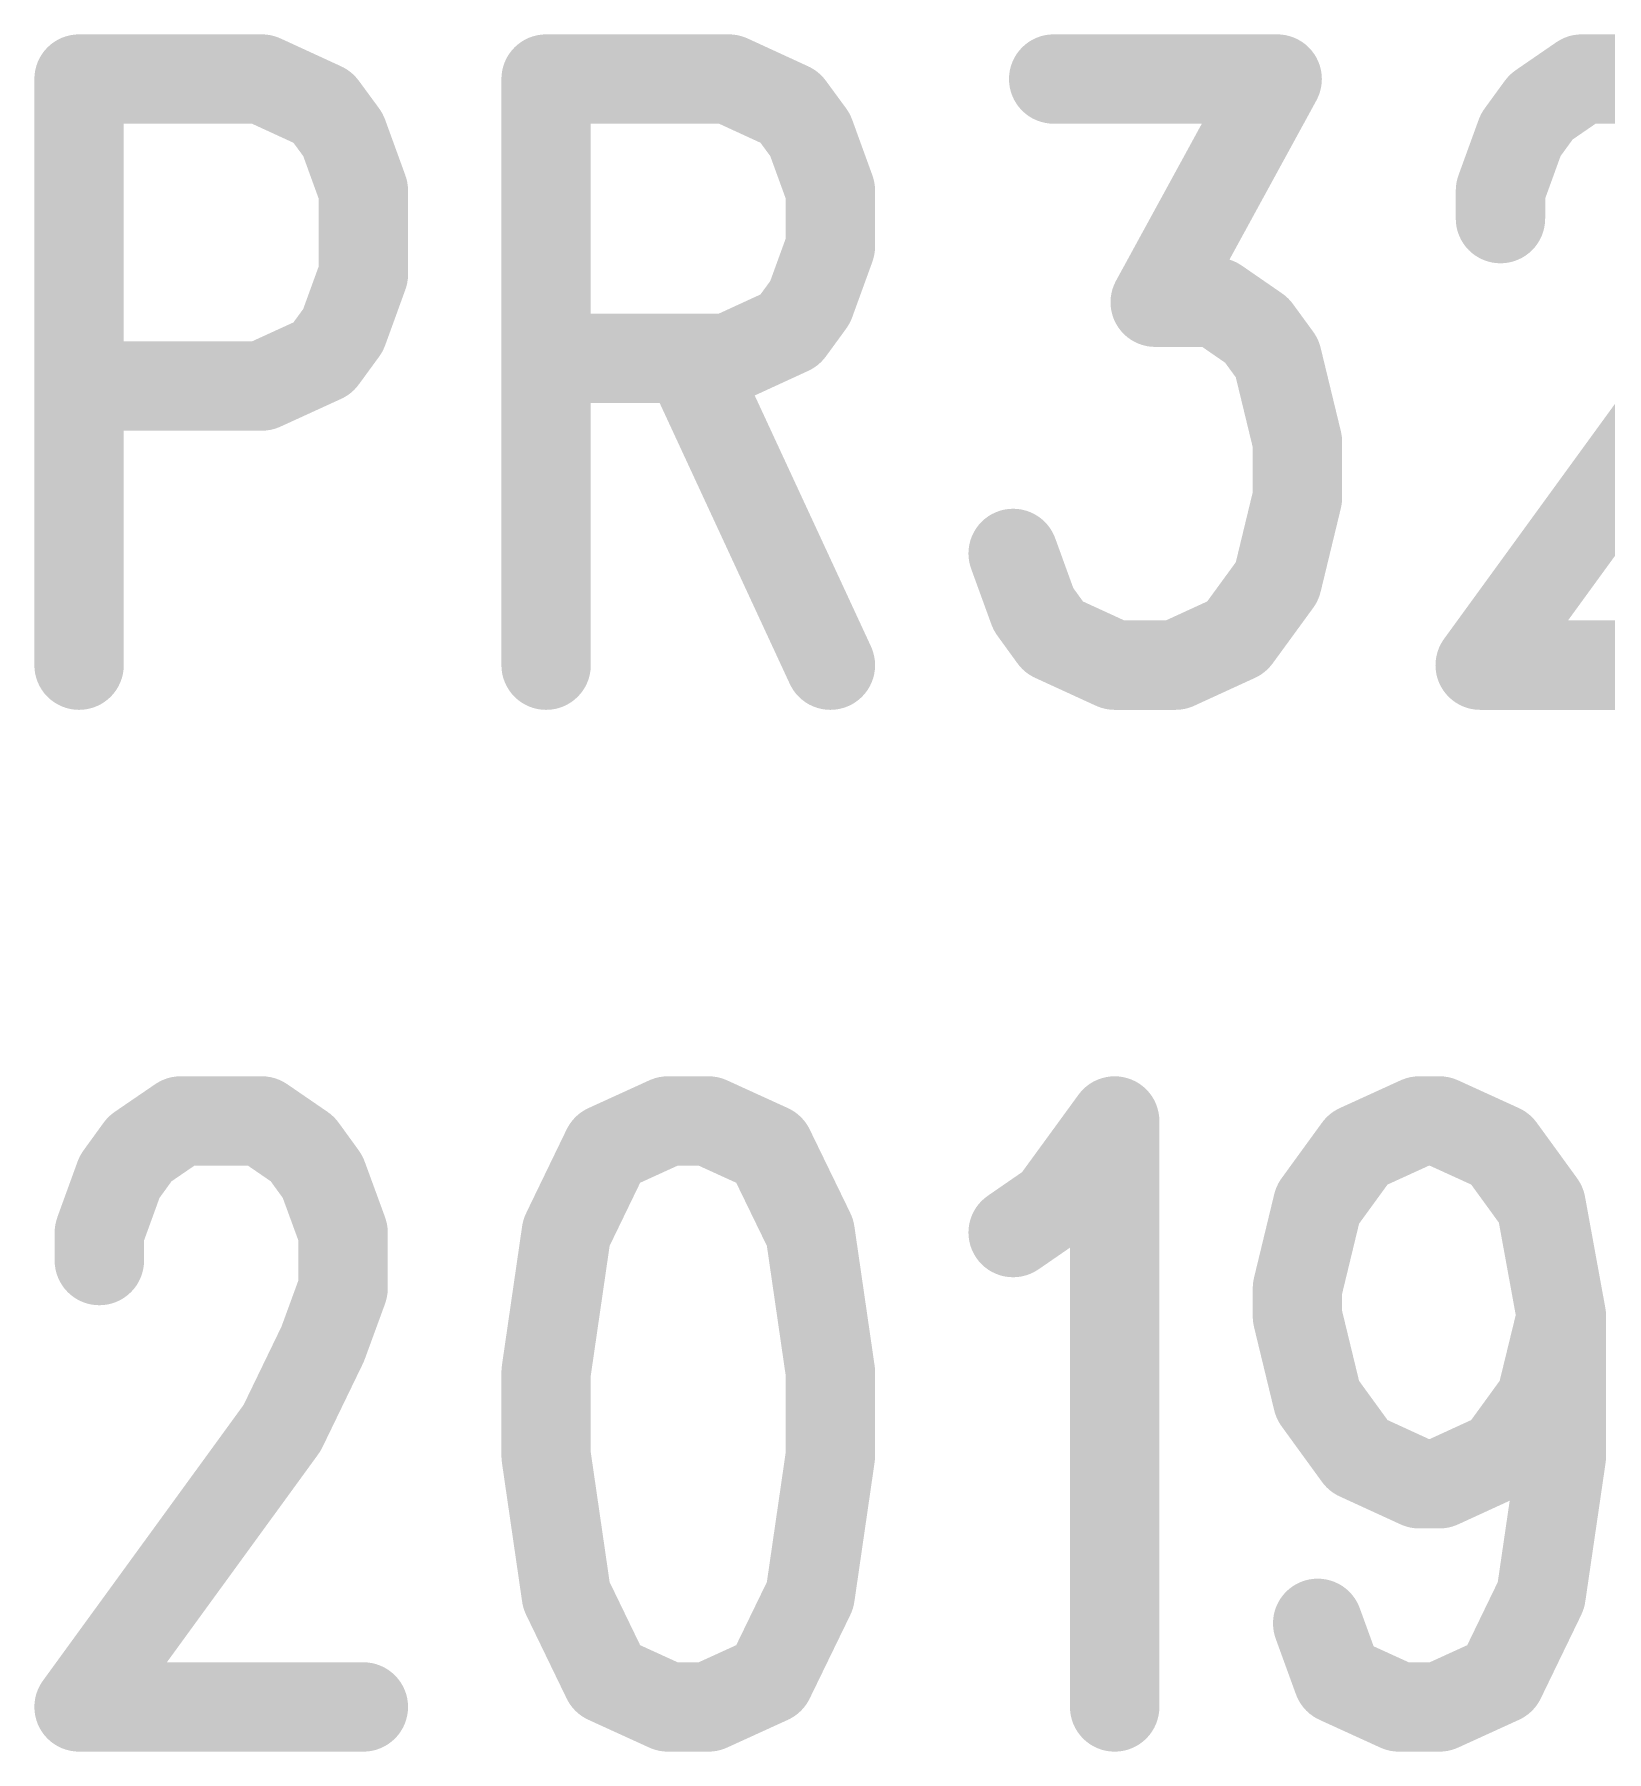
# Model space of a CAD drawing. Extents: x 98.7 to 156, y 84.7 to 176.7.
# Drawn here: x 126.675 to 129.315, y 132.839 to 135.724 of the extents above; entities that cross this region are included whole.
import ezdxf

# ---------------------------------------------------------------- set-up
doc = ezdxf.new("R2010")
doc.units = 0
doc.layers.get('0').update_dxf_attribs({"linetype": 'CONTINUOUS'})
doc.layers.add('SILK-TOP_PHO', color=14, linetype='CONTINUOUS')

# ---------------------------------------------------------------- blocks, each defined once
blk = doc.blocks.new('ROUND_61')
at = {"const_width": 0.075056}
blk.add_lwpolyline([(-0.037528, 0, 1), (0.037528, 0, 1)], format="xyb", close=True, dxfattribs=at)

msp = doc.modelspace()

# ---------------------------------------------------------------- linework, layer by layer
at = {"layer": 'SILK-TOP_PHO', "const_width": 0.150114}
for points in [[(126.750064, 135.648446), (126.750064, 134.663942)], [(126.750064, 135.648446), (127.056896, 135.648446)], [(127.056896, 135.648446), (127.159004, 135.601456)], [(127.534162, 135.648446), (127.534162, 134.663942)], [(127.534162, 135.648446), (127.840994, 135.648446)], [(127.840994, 135.648446), (127.943102, 135.601456)], [(128.386332, 135.648446), (128.76149, 135.648446)], [(128.76149, 135.648446), (128.556766, 135.273542)], [(129.204466, 135.601456), (129.272792, 135.648446)], [(129.272792, 135.648446), (129.40919, 135.648446)], [(127.159004, 135.601456), (127.193294, 135.55472)], [(127.943102, 135.601456), (127.977392, 135.55472)], [(129.17043, 135.55472), (129.204466, 135.601456)], [(127.193294, 135.55472), (127.22733, 135.460994)], [(127.977392, 135.55472), (128.011428, 135.460994)], [(129.136394, 135.460994), (129.17043, 135.55472)], [(127.22733, 135.460994), (127.22733, 135.320278)], [(128.011428, 135.460994), (128.011428, 135.367268)], [(129.136394, 135.414004), (129.136394, 135.460994)], [(128.011428, 135.367268), (127.977392, 135.273542)], [(127.22733, 135.320278), (127.193294, 135.226552)], [(127.977392, 135.273542), (127.943102, 135.226552)], [(128.556766, 135.273542), (128.659128, 135.273542)], [(128.659128, 135.273542), (128.7272, 135.226552)], [(127.193294, 135.226552), (127.159004, 135.179562)], [(127.943102, 135.226552), (127.840994, 135.179562)], [(128.7272, 135.226552), (128.76149, 135.179562)], [(127.159004, 135.179562), (127.056896, 135.132826)], [(127.840994, 135.179562), (127.534162, 135.179562)], [(127.772668, 135.179562), (128.011428, 134.663942)], [(128.76149, 135.179562), (128.795526, 135.0391)], [(127.056896, 135.132826), (126.750064, 135.132826)], [(129.443226, 135.132826), (129.102358, 134.663942)], [(128.795526, 135.0391), (128.795526, 134.945374)], [(128.795526, 134.945374), (128.76149, 134.804658)], [(128.352296, 134.757922), (128.31826, 134.851648)], [(128.76149, 134.804658), (128.693164, 134.710932)], [(128.386332, 134.710932), (128.352296, 134.757922)], [(128.488694, 134.663942), (128.386332, 134.710932)], [(128.693164, 134.710932), (128.590802, 134.663942)], [(128.590802, 134.663942), (128.488694, 134.663942)], [(129.102358, 134.663942), (129.579624, 134.663942)], [(126.852172, 133.85165), (126.920498, 133.898386)], [(126.920498, 133.898386), (127.056896, 133.898386)], [(127.056896, 133.898386), (127.124968, 133.85165)], [(127.738632, 133.898386), (127.63627, 133.85165)], [(127.806704, 133.898386), (127.738632, 133.898386)], [(127.909066, 133.85165), (127.806704, 133.898386)], [(128.386332, 133.757924), (128.488694, 133.898386)], [(128.488694, 133.898386), (128.488694, 132.914136)], [(128.897634, 133.85165), (128.999996, 133.898386)], [(128.999996, 133.898386), (129.034032, 133.898386)], [(129.034032, 133.898386), (129.136394, 133.85165)], [(126.818136, 133.80466), (126.852172, 133.85165)], [(127.124968, 133.85165), (127.159004, 133.80466)], [(127.63627, 133.85165), (127.568198, 133.710934)], [(127.977392, 133.710934), (127.909066, 133.85165)], [(128.829562, 133.757924), (128.897634, 133.85165)], [(129.136394, 133.85165), (129.204466, 133.757924)], [(126.7841, 133.710934), (126.818136, 133.80466)], [(127.159004, 133.80466), (127.193294, 133.710934)], [(128.31826, 133.710934), (128.386332, 133.757924)], [(128.795526, 133.617208), (128.829562, 133.757924)], [(129.204466, 133.757924), (129.238756, 133.570218)], [(126.7841, 133.663944), (126.7841, 133.710934)], [(127.193294, 133.710934), (127.193294, 133.617208)], [(127.568198, 133.710934), (127.534162, 133.476492)], [(128.011428, 133.476492), (127.977392, 133.710934)], [(127.193294, 133.617208), (127.159004, 133.523482)], [(128.795526, 133.570218), (128.795526, 133.617208)], [(128.829562, 133.429756), (128.795526, 133.570218)], [(129.238756, 133.570218), (129.204466, 133.429756)], [(129.238756, 133.570218), (129.238756, 133.33603)], [(127.159004, 133.523482), (127.090932, 133.382766)], [(127.534162, 133.476492), (127.534162, 133.33603)], [(128.011428, 133.33603), (128.011428, 133.476492)], [(128.897634, 133.33603), (128.829562, 133.429756)], [(129.204466, 133.429756), (129.136394, 133.33603)], [(127.090932, 133.382766), (126.750064, 132.914136)], [(127.534162, 133.33603), (127.568198, 133.101588)], [(127.977392, 133.101588), (128.011428, 133.33603)], [(128.999996, 133.28904), (128.897634, 133.33603)], [(129.136394, 133.33603), (129.034032, 133.28904)], [(129.238756, 133.33603), (129.204466, 133.101588)], [(129.034032, 133.28904), (128.999996, 133.28904)], [(127.568198, 133.101588), (127.63627, 132.960872)], [(127.909066, 132.960872), (127.977392, 133.101588)], [(129.204466, 133.101588), (129.136394, 132.960872)], [(128.863598, 132.960872), (128.829562, 133.054598)], [(127.63627, 132.960872), (127.738632, 132.914136)], [(127.806704, 132.914136), (127.909066, 132.960872)], [(128.96596, 132.914136), (128.863598, 132.960872)], [(129.136394, 132.960872), (129.034032, 132.914136)], [(126.750064, 132.914136), (127.22733, 132.914136)], [(127.738632, 132.914136), (127.806704, 132.914136)], [(129.034032, 132.914136), (128.96596, 132.914136)]]:
    msp.add_lwpolyline(points, dxfattribs=at)

# ---------------------------------------------------------------- block references
at = {"layer": 'SILK-TOP_PHO'}
for p in [(126.750064, 135.648446), (126.750064, 135.648446), (127.056896, 135.648446), (127.534162, 135.648446), (127.534162, 135.648446), (127.840994, 135.648446), (128.386332, 135.648446), (128.76149, 135.648446), (128.76149, 135.648446), (129.272792, 135.648446), (127.159004, 135.601456), (127.943102, 135.601456), (129.204466, 135.601456), (127.193294, 135.55472), (127.977392, 135.55472), (129.17043, 135.55472), (127.22733, 135.460994), (128.011428, 135.460994), (129.136394, 135.460994), (129.136394, 135.414004), (128.011428, 135.367268), (127.22733, 135.320278), (127.977392, 135.273542), (128.556766, 135.273542), (128.659128, 135.273542), (127.193294, 135.226552), (127.943102, 135.226552), (128.7272, 135.226552), (127.159004, 135.179562), (127.534162, 135.179562), (127.772668, 135.179562), (127.840994, 135.179562), (128.76149, 135.179562), (128.76149, 135.179562), (126.750064, 135.132826), (127.056896, 135.132826), (128.795526, 135.0391), (128.795526, 134.945374), (128.31826, 134.851648), (128.76149, 134.804658), (128.76149, 134.804658), (128.352296, 134.757922), (128.386332, 134.710932), (128.693164, 134.710932), (126.750064, 134.663942), (127.534162, 134.663942), (128.011428, 134.663942), (128.488694, 134.663942), (128.590802, 134.663942), (129.102358, 134.663942), (126.920498, 133.898386), (127.056896, 133.898386), (127.738632, 133.898386), (127.738632, 133.898386), (127.806704, 133.898386), (128.488694, 133.898386), (128.999996, 133.898386), (129.034032, 133.898386), (126.852172, 133.85165), (127.124968, 133.85165), (127.63627, 133.85165), (127.909066, 133.85165), (128.897634, 133.85165), (129.136394, 133.85165), (126.818136, 133.80466), (127.159004, 133.80466), (128.386332, 133.757924), (128.829562, 133.757924), (129.204466, 133.757924), (126.7841, 133.710934), (127.193294, 133.710934), (127.568198, 133.710934), (127.977392, 133.710934), (128.31826, 133.710934), (126.7841, 133.663944), (127.193294, 133.617208), (128.795526, 133.617208), (128.795526, 133.570218), (129.238756, 133.570218), (129.238756, 133.570218), (127.159004, 133.523482), (127.534162, 133.476492), (128.011428, 133.476492), (128.829562, 133.429756), (129.204466, 133.429756), (127.090932, 133.382766), (127.534162, 133.33603), (128.011428, 133.33603), (128.897634, 133.33603), (129.136394, 133.33603), (129.238756, 133.33603), (128.999996, 133.28904), (129.034032, 133.28904), (127.568198, 133.101588), (127.977392, 133.101588), (129.204466, 133.101588), (128.829562, 133.054598), (127.63627, 132.960872), (127.909066, 132.960872), (128.863598, 132.960872), (129.136394, 132.960872), (126.750064, 132.914136), (127.22733, 132.914136), (127.738632, 132.914136), (127.806704, 132.914136), (128.488694, 132.914136), (128.96596, 132.914136), (129.034032, 132.914136)]:
    msp.add_blockref('ROUND_61', p, dxfattribs=at)

doc.saveas('drawing.dxf')
